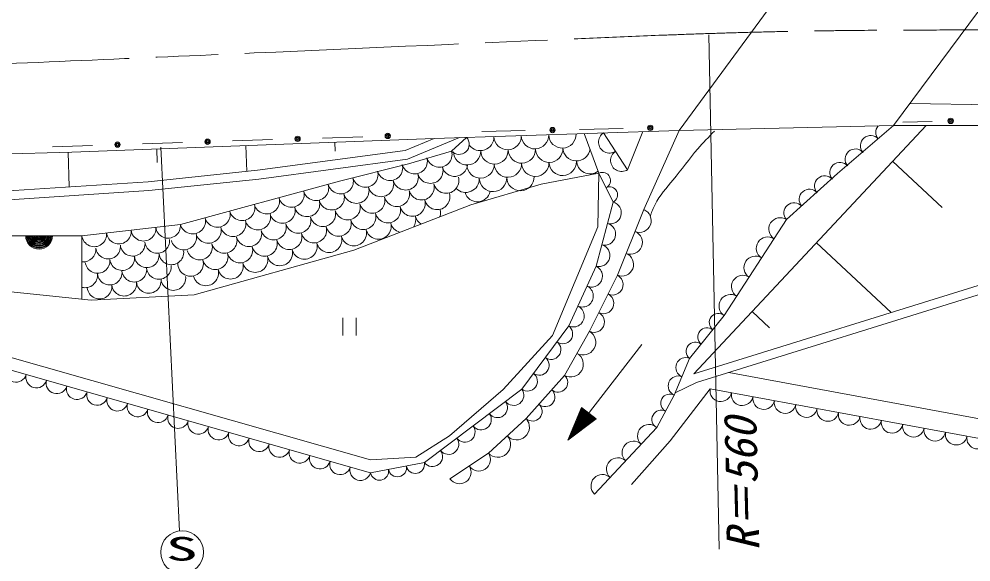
# Model space of a CAD drawing. Units: millimetres, scale not verified. Extents: x 40000 to 680000, y 20000 to 380000.
# Drawn here: x 313514 to 366939, y 268891 to 299371 of the extents above; entities that cross this region are included whole.
import ezdxf
from ezdxf.enums import TextEntityAlignment as Align

# ---------------------------------------------------------------- set-up
doc = ezdxf.new("R2010")
doc.units = ezdxf.units.MM
doc.header["$LTSCALE"] = 1000
doc.linetypes.add('CHAIN', pattern=[18.5, 12, -1.5, 3.5, -1.5])
for name, color, linetype, lineweight in [('M-BGD', 7, 'Continuous', 13), ('M-BMK', 2, 'CHAIN', 13), ('M-STR-HTXT', 7, 'Continuous', 13), ('M-STR-STR1', 1, 'Continuous', 13), ('M-STR-STRC', 7, 'Continuous', 13)]:
    doc.layers.add(name, color=color, linetype=linetype, lineweight=lineweight)
doc.styles.add('ＭＳ ゴシック', font='')
doc.styles.get('ＭＳ ゴシック').set_extended_font_data('MS Gothic')

msp = doc.modelspace()

# ---------------------------------------------------------------- linework, layer by layer
at = {"layer": 'M-BGD'}
for p, q in [((370367, 294522), (363513, 294621)), ((364426, 293390), (351393, 279447)), ((362599, 293389), (359449, 290703)), ((362599, 293389), (380914, 293403)), ((363108, 293583), (364764, 293627)), ((336815, 292670), (350560, 293119)), ((339486, 293050), (341927, 293105)), ((344977, 293174), (347418, 293230)), ((346054, 290719), (345236, 292945)), ((346314, 292980), (347671, 290913)), ((347671, 290913), (348529, 293052)), ((350560, 293119), (348578, 288673)), ((315386, 292206), (317633, 292277)), ((316485, 291902), (336815, 292670)), ((320442, 292367), (322689, 292439)), ((325498, 292529), (327745, 292600)), ((326295, 290818), (326241, 292271)), ((330554, 292690), (332801, 292762)), ((331256, 291957), (331237, 292459)), ((336815, 292670), (335185, 291997)), ((338239, 292716), (335316, 291510)), ((337792, 291953), (338629, 292729)), ((282859, 290880), (316485, 291902)), ((316324, 289944), (316264, 291896)), ((321273, 291317), (321244, 292082)), ((335185, 291997), (326904, 290882)), ((335367, 291245), (337792, 291953)), ((335316, 291510), (326964, 290385)), ((331494, 290269), (335367, 291245)), ((365316, 288789), (362546, 291378)), ((326904, 290882), (320753, 290240)), ((342824, 290093), (346054, 290719)), ((346054, 290719), (346002, 287697)), ((346856, 289091), (346054, 290719)), ((359449, 290703), (356582, 288114)), ((320753, 290240), (312642, 289699)), ((326964, 290385), (320796, 289741)), ((322569, 287844), (331494, 290269)), ((320796, 289741), (312681, 289200)), ((338865, 288947), (342824, 290093)), ((345897, 285496), (346856, 289091)), ((332300, 286394), (338865, 288947)), ((348578, 288673), (347094, 284986)), ((356582, 288114), (353092, 282727)), ((317045, 287204), (322569, 287844)), ((346002, 287697), (343449, 281601)), ((377765, 287648), (351393, 279447)), ((312229, 287204), (317045, 287204)), ((317045, 287204), (317047, 283634)), ((377869, 287156), (351541, 278970)), ((323339, 283893), (332300, 286394)), ((362454, 282887), (358267, 286801)), ((344363, 282141), (345897, 285496)), ((347094, 284986), (345521, 281839)), ((333238, 274620), (297706, 284727)), ((307770, 284602), (317556, 283581)), ((298009, 283962), (333242, 273896)), ((317556, 283581), (323339, 283893)), ((353092, 282727), (351150, 280323)), ((355641, 282039), (354667, 282950)), ((331685, 281599), (331685, 282599)), ((332435, 282599), (332435, 281599)), ((341726, 278593), (344363, 282141)), ((343449, 281601), (340688, 278579)), ((345521, 281839), (344127, 279367)), ((348460, 281098), (344314, 275720)), ((351150, 280323), (350291, 278259)), ((353359, 279535), (384159, 273811)), ((344127, 279367), (341969, 276939)), ((351541, 278970), (350344, 278387)), ((336262, 274471), (341726, 278593)), ((340688, 278579), (337666, 275974)), ((350049, 275700), (352303, 278617)), ((352303, 278617), (378723, 273744)), ((350291, 278259), (349303, 276439)), ((344314, 275720), (345084, 277566)), ((345672, 276757), (344971, 277297)), ((345713, 276788), (344991, 277344)), ((345754, 276820), (345011, 277392)), ((345795, 276851), (345031, 277440)), ((345836, 276882), (345051, 277488)), ((345877, 276914), (345071, 277536)), ((345904, 276934), (345084, 277566)), ((341969, 276939), (339856, 275006)), ((344314, 275720), (345904, 276934)), ((345219, 276411), (344752, 276771)), ((345260, 276443), (344772, 276819)), ((345301, 276474), (344792, 276867)), ((345343, 276505), (344812, 276914)), ((345384, 276537), (344832, 276962)), ((345425, 276568), (344852, 277010)), ((345466, 276600), (344872, 277058)), ((345507, 276631), (344892, 277105)), ((345548, 276663), (344912, 277153)), ((345589, 276694), (344931, 277201)), ((345631, 276725), (344951, 277249)), ((344767, 276066), (344533, 276245)), ((344808, 276097), (344553, 276293)), ((344849, 276128), (344573, 276341)), ((344890, 276160), (344593, 276389)), ((344931, 276191), (344613, 276437)), ((344972, 276223), (344633, 276484)), ((345013, 276254), (344653, 276532)), ((345055, 276285), (344673, 276580)), ((345096, 276317), (344693, 276628)), ((345137, 276348), (344712, 276675)), ((345178, 276380), (344732, 276723)), ((349303, 276439), (345818, 272694)), ((337666, 275974), (335791, 274776)), ((344355, 275751), (344334, 275768)), ((344396, 275783), (344354, 275815)), ((344438, 275814), (344374, 275863)), ((344479, 275846), (344394, 275911)), ((344520, 275877), (344414, 275959)), ((344561, 275908), (344434, 276007)), ((344602, 275940), (344454, 276054)), ((344643, 275971), (344473, 276102)), ((344684, 276003), (344493, 276150)), ((344726, 276034), (344513, 276198)), ((347894, 273247), (350049, 275700)), ((335791, 274776), (333238, 274620)), ((339856, 275006), (337698, 273567)), ((333242, 273896), (336262, 274471))]:
    msp.add_line(p, q, dxfattribs=at)
for centre, radius in [((348943, 293264), 150), ((348943, 293264), 100), ((348943, 293264), 50), ((365800, 293654), 150), ((365800, 293654), 100), ((365800, 293654), 50), ((329150, 292645), 150), ((334206, 292807), 150), ((334206, 292807), 100), ((334206, 292807), 50), ((343452, 293140), 150), ((343452, 293140), 100), ((343452, 293140), 50), ((319038, 292322), 150), ((319038, 292322), 100), ((319038, 292322), 50), ((324094, 292484), 150), ((324094, 292484), 100), ((324094, 292484), 50), ((329150, 292645), 100), ((329150, 292645), 50)]:
    msp.add_circle(centre, radius, dxfattribs=at)
for centre, radius, start, end in [((362169, 293012), 572, 141.3275, 221.2445), ((339398, 292753), 769, 216.5006, 1.7898), ((340934, 292801), 769, 181.7898, 1.7898), ((342471, 292849), 769, 181.7898, 1.7898), ((344008, 292897), 769, 181.7898, 1.7898), ((346653, 292463), 618, 123.2808, 303.2808), ((361310, 292259), 572, 41.2445, 221.2445), ((338210, 292341), 571, 222.8252, 42.8252), ((337100, 291766), 717, 195.1048, 15.1049), ((338657, 291949), 769, 181.7898, 1.7898), ((340194, 291997), 769, 181.7898, 1.7898), ((341730, 292045), 769, 181.7898, 1.7898), ((343267, 292093), 769, 181.7898, 1.7898), ((344796, 292172), 769, 181.7898, 352.3629), ((347331, 291430), 618, 123.2808, 303.2808), ((360450, 291505), 572, 41.2445, 221.2445), ((334332, 291019), 717, 195.1048, 15.1049), ((335716, 291392), 717, 195.1048, 15.1049), ((337966, 291254), 717, 195.1048, 354.1304), ((339413, 291208), 769, 181.7898, 1.7898), ((340950, 291256), 769, 181.7898, 1.7898), ((342487, 291304), 769, 181.7898, 1.7898), ((344024, 291352), 769, 181.7898, 1.7898), ((345568, 291447), 769, 181.7898, 305.6393), ((359591, 290751), 572, 41.2445, 221.2445), ((332948, 290645), 717, 195.1048, 15.1049), ((335211, 290488), 717, 195.1048, 15.1049), ((336595, 290862), 717, 195.1048, 15.1049), ((346255, 290312), 453, 296.2193, 116.2193), ((331564, 290272), 717, 195.1048, 15.1049), ((333827, 290115), 717, 195.1048, 15.1049), ((336101, 289930), 717, 195.1048, 15.1049), ((337485, 290304), 717, 195.1048, 15.1049), ((338578, 290404), 769, 225.8337, 1.7898), ((340115, 290452), 769, 181.7898, 1.7898), ((341651, 290500), 769, 181.7898, 1.7898), ((358731, 289998), 572, 41.2445, 221.2445), ((328796, 289525), 717, 195.1048, 15.1049), ((330180, 289898), 717, 195.1048, 15.1049), ((332443, 289741), 717, 195.1048, 15.1049), ((334717, 289557), 717, 195.1048, 15.1049), ((336980, 289387), 717, 195.1048, 15.1049), ((339241, 289826), 717, 195.1048, 350.0177), ((346655, 289498), 453, 296.2193, 116.2193), ((357872, 289244), 572, 41.2445, 221.2445), ((327412, 289151), 717, 195.1048, 15.1049), ((329675, 288994), 717, 195.1048, 15.1049), ((331059, 289368), 717, 195.1048, 15.1049), ((333333, 289183), 717, 195.1048, 15.1049), ((335596, 289013), 717, 195.1048, 15.1049), ((346696, 288492), 620, 255.0686, 75.0686), ((357012, 288490), 572, 41.2445, 221.2445), ((324644, 288404), 717, 195.1048, 15.1049), ((326028, 288778), 717, 195.1048, 15.1049), ((328291, 288621), 717, 195.1048, 15.1049), ((330566, 288436), 717, 195.1048, 15.1049), ((331949, 288810), 717, 195.1048, 15.1049), ((334212, 288640), 717, 195.1048, 15.1049), ((336450, 288478), 717, 343.8297, 15.1049), ((348331, 288058), 662, 248.0782, 68.0782), ((323260, 288030), 717, 195.1048, 15.1049), ((325523, 287874), 717, 195.1048, 15.1049), ((326907, 288247), 717, 195.1048, 15.1049), ((329182, 288063), 717, 195.1048, 15.1049), ((331444, 287892), 717, 195.1048, 15.1049), ((332828, 288266), 717, 195.1048, 15.1049), ((335066, 288105), 717, 324.5288, 15.1049), ((336450, 288478), 717, 195.1048, 238.116), ((356233, 287575), 642, 57.054, 237.054), ((319116, 287444), 695, 186.6085, 6.6085), ((320497, 287604), 695, 186.6085, 6.6085), ((321878, 287764), 695, 186.6085, 6.6085), ((324139, 287500), 717, 195.1048, 15.1049), ((326414, 287315), 717, 195.1048, 15.1049), ((327798, 287689), 717, 195.1048, 15.1049), ((330060, 287519), 717, 195.1048, 15.1049), ((332298, 287358), 717, 195.1048, 15.1049), ((333682, 287731), 717, 195.1048, 15.1049), ((335066, 288105), 717, 195.1048, 254.4024), ((346376, 287294), 620, 255.0686, 75.0686), ((347836, 286829), 662, 248.0782, 68.0782), ((314637, 287204), 750, 180, 0), ((314637, 287204), 700, 180, 0), ((314637, 287204), 650, 180, 0), ((314637, 287204), 600, 180, 0), ((314637, 287204), 550, 180, 0), ((314637, 287204), 500, 180, 0), ((314637, 287204), 450, 180, 0), ((314637, 287204), 400, 180, 0), ((314637, 287204), 350, 180, 0), ((314637, 287204), 300, 180, 0), ((314637, 287204), 250, 180, 0), ((314637, 287204), 200, 180, 0), ((314637, 287204), 150, 180, 0), ((314637, 287204), 100, 180, 0), ((314637, 287204), 50, 180, 0), ((317736, 287284), 695, 186.6085, 6.6085), ((321270, 286916), 695, 186.6085, 6.6085), ((322755, 287127), 717, 195.1048, 15.1049), ((325030, 286942), 717, 195.1048, 15.1049), ((327293, 286772), 717, 195.1048, 15.1049), ((328677, 287145), 717, 195.1048, 15.1049), ((330914, 286984), 717, 195.1048, 15.1049), ((355535, 286498), 642, 57.054, 237.054), ((317128, 286437), 695, 263.228, 6.6085), ((318509, 286596), 695, 186.6085, 6.6085), ((319889, 286756), 695, 186.6085, 6.6085), ((323646, 286568), 717, 195.1048, 15.1049), ((325909, 286398), 717, 195.1048, 15.1049), ((328147, 286237), 717, 195.1048, 15.1049), ((329531, 286610), 717, 195.1048, 15.1049), ((346057, 286095), 620, 255.0686, 75.0686), ((317920, 285792), 695, 186.6085, 6.6085), ((319301, 285952), 695, 186.6085, 6.6085), ((320681, 286112), 695, 186.6085, 6.6085), ((322062, 286272), 695, 186.6085, 6.6085), ((323141, 285651), 717, 177.8019, 15.1049), ((324525, 286025), 717, 195.1048, 15.1049), ((326763, 285863), 717, 195.1048, 15.1049), ((347342, 285601), 662, 248.0782, 68.0782), ((354837, 285420), 642, 57.054, 237.054), ((319982, 285301), 695, 186.6085, 6.6085), ((321362, 285461), 695, 186.6085, 6.6085), ((323995, 285116), 717, 195.1048, 15.1049), ((325379, 285490), 717, 195.1048, 15.1049), ((345641, 284937), 615, 245.4328, 65.4328), ((317220, 284981), 695, 255.5537, 6.6085), ((318601, 285141), 695, 186.6085, 6.6085), ((322173, 284835), 695, 186.6085, 6.6085), ((346832, 284462), 586, 243.4349, 63.435), ((354139, 284343), 642, 57.054, 237.054), ((318030, 284355), 695, 186.6085, 6.6085), ((319411, 284515), 695, 186.6085, 6.6085), ((320792, 284675), 695, 186.6085, 6.6085), ((345130, 283818), 615, 245.4328, 65.4328), ((346308, 283413), 586, 243.4349, 63.435), ((353441, 283266), 642, 57.054, 237.054), ((344619, 282700), 615, 245.4328, 65.4328), ((345783, 282364), 586, 243.4349, 63.435), ((352768, 282326), 515, 51.0725, 231.0725), ((344033, 281697), 552, 233.3787, 53.3787), ((345172, 281221), 710, 240.5928, 60.5928), ((352121, 281525), 515, 51.0725, 231.0725), ((343374, 280810), 552, 233.3787, 53.3787), ((351473, 280723), 515, 51.0725, 231.0725), ((344476, 279985), 710, 240.5928, 60.5928), ((342715, 279924), 552, 233.3787, 53.3787), ((350935, 279807), 559, 67.4143, 247.4143), ((313352, 279578), 591, 164.0546, 344.0546), ((314489, 279254), 591, 164.0546, 344.0546), ((342056, 279037), 552, 233.3787, 53.3787), ((315626, 278929), 591, 164.0546, 344.0546), ((343767, 278962), 541, 228.3665, 48.3665), ((350506, 278775), 559, 67.4143, 247.4143), ((316762, 278604), 591, 164.0546, 344.0546), ((317899, 278280), 591, 164.0546, 344.0546), ((341271, 278250), 570, 217.0304, 37.0304), ((343048, 278153), 541, 228.3665, 48.3665), ((352904, 278507), 611, 169.5497, 349.5497), ((354105, 278285), 611, 169.5497, 349.5497), ((319035, 277955), 591, 164.0546, 344.0546), ((340360, 277563), 570, 217.0304, 37.0304), ((350044, 277804), 518, 61.5044, 241.5044), ((355305, 278064), 611, 169.5497, 349.5497), ((356506, 277842), 611, 169.5497, 349.5497), ((320172, 277630), 591, 164.0546, 344.0546), ((321308, 277305), 591, 164.0546, 344.0546), ((342329, 277343), 541, 228.3665, 48.3665), ((349550, 276894), 518, 61.5044, 241.5044), ((357707, 277621), 611, 169.5497, 349.5497), ((358908, 277399), 611, 169.5497, 349.5497), ((360109, 277178), 611, 169.5497, 349.5497), ((322445, 276981), 591, 164.0546, 344.0546), ((323581, 276656), 591, 164.0546, 344.0546), ((339450, 276876), 570, 217.0304, 37.0304), ((341441, 276456), 716, 222.4552, 42.4552), ((361310, 276956), 611, 169.5497, 349.5497), ((362511, 276735), 611, 169.5497, 349.5497), ((324718, 276331), 591, 164.0546, 344.0546), ((338539, 276189), 570, 217.0304, 37.0304), ((348867, 275971), 640, 47.0601, 227.0601), ((363712, 276513), 611, 169.5497, 349.5497), ((364913, 276292), 611, 169.5497, 349.5497), ((325854, 276006), 591, 164.0546, 344.0546), ((326991, 275682), 591, 164.0546, 344.0546), ((337628, 275502), 570, 217.0304, 37.0304), ((340384, 275489), 716, 222.4552, 42.4552), ((366114, 276070), 611, 169.5497, 349.5497), ((367314, 275849), 611, 169.5497, 349.5497), ((328127, 275357), 591, 164.0546, 344.0546), ((329264, 275032), 591, 164.0546, 344.0546), ((336717, 274815), 570, 217.0304, 37.0304), ((347996, 275034), 640, 47.0601, 227.0601), ((330401, 274708), 591, 164.0546, 344.0546), ((339317, 274646), 648, 213.6901, 33.6901), ((347125, 274098), 640, 47.0601, 227.0601), ((331537, 274383), 591, 164.0546, 344.0546), ((332674, 274058), 591, 164.0546, 344.0546), ((333745, 273992), 512, 190.7843, 10.7843), ((334752, 274183), 512, 190.7843, 10.7843), ((335759, 274375), 512, 190.7843, 10.7843), ((338238, 273927), 648, 213.6901, 33.6901), ((346254, 273162), 640, 47.0601, 227.0601)]:
    msp.add_arc(centre, radius, start, end, dxfattribs=at)
msp.add_open_spline([(352539, 293079), (352222, 292752), (351904, 292426), (351608, 292083), (351124, 291521), (350697, 290914), (350220, 290336), (349856, 289894), (349461, 289468), (349208, 288964), (349105, 288760), (349026, 288544), (348947, 288327)], degree=3, knots=[0, 0, 0, 0, 1, 1, 1, 2, 2, 2, 3, 3, 3, 4, 4, 4, 4], dxfattribs=at)
at = {"layer": 'M-BMK'}
msp.add_open_spline([(270733, 295166), (277323, 295424), (283914, 295682), (290504, 295945), (294894, 296120), (299283, 296298), (303673, 296480), (316611, 297015), (329546, 297589), (342484, 298162), (347113, 298367), (351742, 298573), (356373, 298670), (360461, 298756), (364550, 298758), (368640, 298759)], degree=3, knots=[0, 0, 0, 0, 1, 1, 1, 2, 2, 2, 3, 3, 3, 4, 4, 4, 5, 5, 5, 5], dxfattribs=at)
at = {"layer": 'M-STR-HTXT'}
msp.add_line((352231, 298488), (352802, 269602), dxfattribs=at)
at = {"layer": 'M-STR-STR1'}
for p, q in [((358201, 303518), (350560, 293119)), ((370142, 303561), (362599, 293389)), ((350560, 293119), (362599, 293389))]:
    msp.add_line(p, q, dxfattribs=at)
at = {"layer": 'M-STR-STRC'}
msp.add_line((322523, 270628), (321464, 292183), dxfattribs=at)
msp.add_circle((322663, 269437), 1200, dxfattribs=at)

# ---------------------------------------------------------------- texts
at = {"layer": 'M-STR-HTXT', "style": 'ＭＳ ゴシック', "oblique": 15}
msp.add_text('R＝560', height=1833, rotation=91.432, dxfattribs=at).set_placement((355625, 269542), align=Align.BOTTOM_LEFT)
at = {"layer": 'M-STR-STRC', "style": 'ＭＳ ゴシック', "width": 2}
msp.add_text('S', height=1320, dxfattribs=at).set_placement((321745, 268574), align=Align.BOTTOM_LEFT)

doc.saveas('drawing.dxf')
